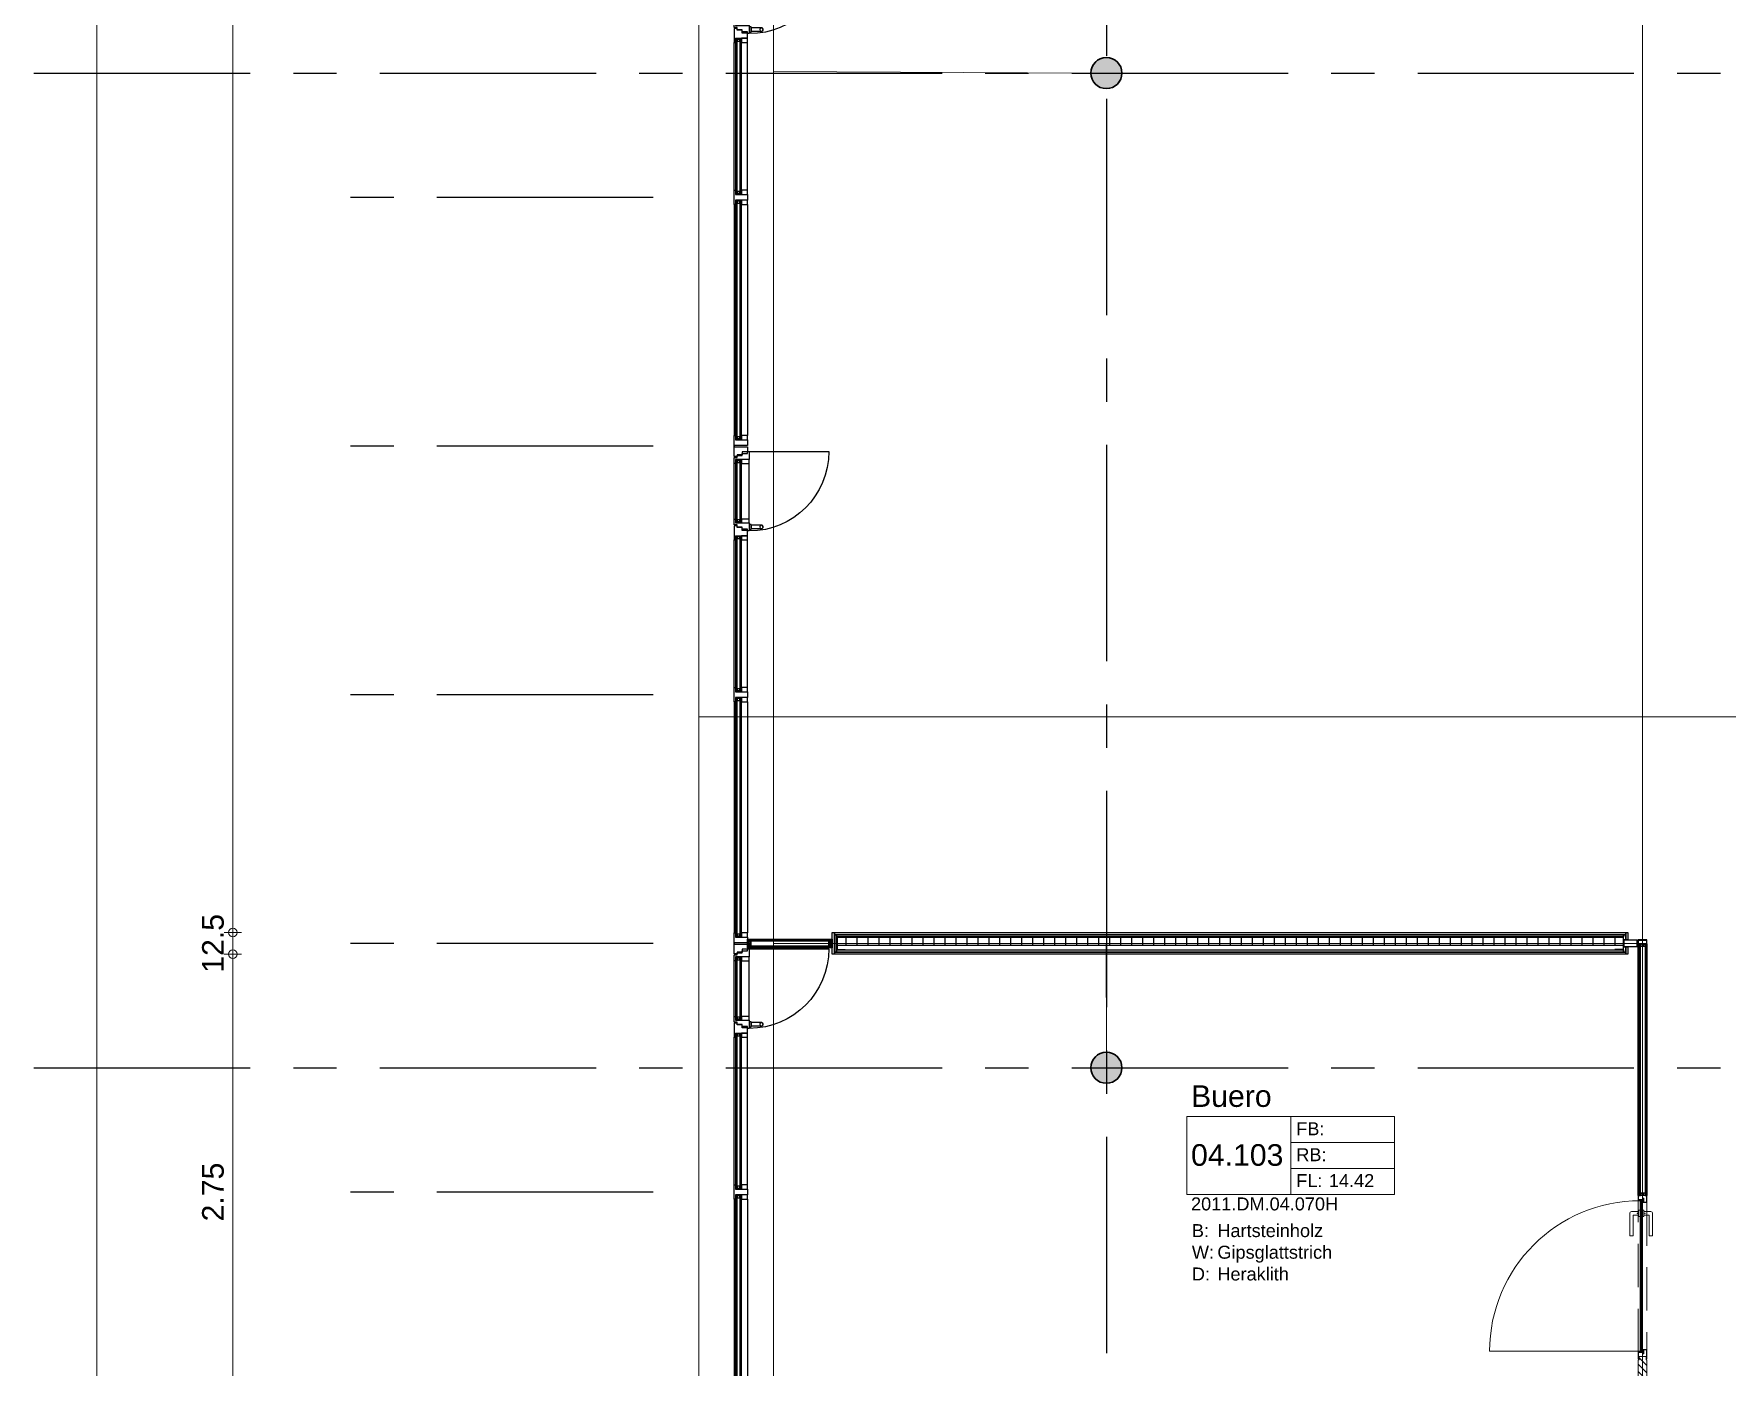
# Model space of a CAD drawing. Header units: millimetres. Extents: x -5 to 111, y -3 to 86.
# Drawn here: x 1.4 to 11.19, y 53.67 to 61.38 of the extents above; entities that cross this region are included whole.
import ezdxf

# ---------------------------------------------------------------- set-up
doc = ezdxf.new("R2010")
doc.units = ezdxf.units.MM
doc.linetypes.add('MITTE', pattern=[2, 1.25, -0.25, 0.25, -0.25])
doc.linetypes.add('STRICHLINIE2', pattern=[0.375, 0.25, -0.125])
for name, color, linetype, lineweight in [('A1------D-', 9, 'Continuous', 18), ('A1E00---E-', 3, 'MITTE', 25), ('A1E2----E-', 4, 'Continuous', 35), ('A1E5----E-', 3, 'Continuous', 25), ('A1M11---E-', 3, 'Continuous', 25), ('A1M11---H-', 5, 'Continuous', 25), ('A1M16---E-', 5, 'Continuous', 18), ('A1M62---E-', 5, 'Continuous', 18), ('A1Z21---E-', 210, 'Continuous', 18), ('A1Z23---E-', 214, 'Continuous', 18), ('A1Z29---T-', 5, 'Continuous', 18)]:
    doc.layers.add(name, color=color, linetype=linetype, lineweight=lineweight)
doc.layers.add('A1------H-', color=8, linetype='Continuous')
doc.styles.add('ARIAL', font='ARIAL.TTF')
doc.dimstyles.new('MST1_50m', dxfattribs={"dimtxt": 0.125, "dimasz": 0.05, "dimexe": 0.05, "dimexo": 0.1, "dimgap": 0.05, "dimtad": 1, "dimdec": 3, "dimzin": 9, "dimdsep": 46, "dimtxsty": 'ARIAL', "dimblk": 'ORIGIN', "dimcen": 0, "dimse1": 1, "dimse2": 1, "dimclrd": 256, "dimclre": 256, "dimclrt": 256, "dimadec": 0, "dimazin": 0, "dimtfac": 1, "dimtdec": 3, "dimtix": 1, "dimtmove": 0, "dimatfit": 3, "dimldrblk": 'ORIGIN', "dimfxl": 0, "dimlwd": -1, "dimlwe": -1, "dimarcsym": 0})

# ---------------------------------------------------------------- blocks, each defined once
blk = doc.blocks.new('Gruppe-352')
at = {"layer": 'A1E5----E-'}
blk.add_line((0.088, 0.031), (0.548, 0.031), dxfattribs=at)
blk.add_arc((0.088, 0.031), 0.46, 0, 90, dxfattribs=at)
blk = doc.blocks.new('Gruppe-353')
at = {"layer": 'A1E5----E-'}
blk.add_lwpolyline([(0.088, 0.4825), (0.098, 0.4825), (0.098, 0.4525), (0.088, 0.4525)], close=True, dxfattribs=at)
at = {"layer": 'A1E5----E-', "flags": 128}
blk.add_lwpolyline([(0.158, 0.4775, -0.414214), (0.168, 0.4675, -0.414214), (0.158, 0.4575), (0.098, 0.4575), (0.098, 0.4775), (0.158, 0.4775)], format="xyb", close=True, dxfattribs=at)
at = {"layer": 'A1E5----E-'}
blk.add_circle((0.158, 0.4675), 0.01, dxfattribs=at)
blk = doc.blocks.new('Fassaden Typ 1')
at = {"layer": 'A1E5----E-'}
for p, q in [((0, 1.478), (0, 2.814)), ((0.077, 1.478), (0.077, 2.814)), ((0, 1.396), (0, 0.543)), ((0.077, 1.396), (0.077, 0.543)), ((0, 0.422), (0, 0.1)), ((0.088, 0.422), (0.088, 0.1))]:
    blk.add_line(p, q, dxfattribs=at)
for points in [[(0.009, 2.839), (0.077, 2.839), (0.077, 2.871), (0.009, 2.871), (0, 2.871), (0, 2.814), (0.009, 2.814)], [(0.042, 2.839), (0.077, 2.839), (0.077, 2.814), (0.042, 2.814)], [(0.009, 2.832), (0.017, 2.832), (0.017, 1.46), (0.009, 1.46)], [(0.017, 2.832), (0.033, 2.832), (0.033, 2.822), (0.017, 2.822)], [(0.033, 2.832), (0.0375, 2.832), (0.0375, 1.46), (0.033, 1.46)], [(0.0375, 2.832), (0.042, 2.832), (0.042, 1.46), (0.0375, 1.46)], [(0.077, 1.421), (0.077, 1.453), (0.009, 1.453), (0.009, 1.478), (0, 1.478), (0, 1.396), (0.009, 1.396), (0.009, 1.421)], [(0.017, 1.47), (0.033, 1.47), (0.033, 1.46), (0.017, 1.46)], [(0.042, 1.478), (0.077, 1.478), (0.077, 1.453), (0.042, 1.453)], [(0.009, 1.414), (0.017, 1.414), (0.017, 0.525), (0.009, 0.525)], [(0.017, 1.414), (0.033, 1.414), (0.033, 1.404), (0.017, 1.404)], [(0.033, 1.414), (0.0375, 1.414), (0.0375, 0.525), (0.033, 0.525)], [(0.0375, 1.414), (0.042, 1.414), (0.042, 0.525), (0.0375, 0.525)], [(0.042, 1.421), (0.077, 1.421), (0.077, 1.396), (0.042, 1.396)], [(0.077, 0.518), (0.077, 0.488), (0.047, 0.488), (0.047, 0.471), (0.017, 0.471), (0.017, 0.461), (0, 0.461), (0, 0.543), (0.009, 0.543), (0.009, 0.518)], [(0.063, 0.444), (0.088, 0.444), (0.088, 0.491), (0.077, 0.491), (0.077, 0.4795), (0.047, 0.4795), (0.047, 0.468), (0.017, 0.468), (0.017, 0.456), (0, 0.456), (0, 0.422), (0.009, 0.422), (0.009, 0.444)], [(0.017, 0.535), (0.033, 0.535), (0.033, 0.525), (0.017, 0.525)], [(0.042, 0.543), (0.077, 0.543), (0.077, 0.518), (0.042, 0.518)], [(0.009, 0.437), (0.017, 0.437), (0.017, 0.085), (0.009, 0.085)], [(0.017, 0.437), (0.033, 0.437), (0.033, 0.427), (0.017, 0.427)], [(0.033, 0.437), (0.0375, 0.437), (0.0375, 0.085), (0.033, 0.085)], [(0.0375, 0.437), (0.042, 0.437), (0.042, 0.085), (0.0375, 0.085)], [(0.042, 0.444), (0.088, 0.444), (0.088, 0.422), (0.042, 0.422)], [(0.088, 0.031), (0.088, 0.078), (0.063, 0.078), (0.009, 0.078), (0.009, 0.1), (0, 0.1), (0, 0.066), (0.017, 0.066), (0.017, 0.054), (0.047, 0.054), (0.047, 0.0425), (0.077, 0.0425), (0.077, 0.031)], [(0.042, 0.1), (0.088, 0.1), (0.088, 0.078), (0.042, 0.078)], [(0, 0.061), (0, 0.004), (0.009, 0.004), (0.0366, 0.004), (0.077, 0.004), (0.077, 0.034), (0.047, 0.034), (0.047, 0.051), (0.017, 0.051), (0.017, 0.061)], [(0.017, 0.095), (0.033, 0.095), (0.033, 0.085), (0.017, 0.085)]]:
    blk.add_lwpolyline(points, close=True, dxfattribs=at)
for p in [(0, 2.875), (0, 0)]:
    blk.add_point(p, dxfattribs=at)
for name in ['Gruppe-352', 'Gruppe-353']:
    blk.add_blockref(name, (0, 0), dxfattribs=at)
blk = doc.blocks.new('Gruppe-371')
at = {"layer": 'A1E5----E-', "xscale": -1, "rotation": 180}
for p in [(-45.3524, 19.3251), (-45.3524, 16.4501), (-45.3524, 13.5751)]:
    blk.add_blockref('Fassaden Typ 1', p, dxfattribs=at)
blk = doc.blocks.new('_Origin')
at = {"color": 0, "linetype": 'ByBlock', "lineweight": -2}
blk.add_line((0, 0), (-1, 0), dxfattribs=at)
for points in [[(0, 0), (0, 1)], [(0, 0), (0, -1)]]:
    blk.add_lwpolyline(points)
blk.add_circle((0, 0), 0.5, dxfattribs=at)
blk = doc.blocks.new('*D270')
at = {"layer": 'A1------D-', "transparency": 16777216}
blk.add_line((2.5497, 53.3563), (2.5497, 56.0063), dxfattribs=at)
at = {"layer": 'Defpoints', "color": 0, "transparency": 16777216}
for p in [(2.5497, 56.0563), (6.015, 56.0563), (6.015, 53.3063)]:
    blk.add_point(p, dxfattribs=at)
at = {"layer": 'A1------D-', "transparency": 16777216, "xscale": 0.05, "yscale": 0.05, "zscale": 0.05}
for p, rotation in [((2.5497, 56.0563), 90), ((2.5497, 53.3063), 270)]:
    blk.add_blockref('_Origin', p, dxfattribs=dict(at, rotation=rotation))
at = {"layer": 'A1------D-', "transparency": 16777216, "insert": (2.4359, 54.6813), "char_height": 0.125, "attachment_point": 5, "rotation": 90, "style": 'ARIAL'}
blk.add_mtext('2.75', dxfattribs=at)
blk = doc.blocks.new('*D271')
at = {"layer": 'A1------D-', "transparency": 16777216}
for p, q in [((2.5497, 56.2313), (2.5497, 56.2813)), ((2.5497, 56.0563), (2.5497, 56.1813)), ((2.5497, 56.0063), (2.5497, 55.9562))]:
    blk.add_line(p, q, dxfattribs=at)
at = {"layer": 'Defpoints', "color": 0, "transparency": 16777216}
for p in [(2.5497, 56.1813), (6.015, 56.1813), (6.015, 56.0563)]:
    blk.add_point(p, dxfattribs=at)
at = {"layer": 'A1------D-', "transparency": 16777216, "xscale": 0.05, "yscale": 0.05, "zscale": 0.05}
for p, rotation in [((2.5497, 56.1813), 270), ((2.5497, 56.0563), 90)]:
    blk.add_blockref('_Origin', p, dxfattribs=dict(at, rotation=rotation))
at = {"layer": 'A1------D-', "transparency": 16777216, "insert": (2.4359, 56.1188), "char_height": 0.125, "attachment_point": 5, "rotation": 90, "style": 'ARIAL'}
blk.add_mtext('12.5', dxfattribs=at)
blk = doc.blocks.new('*D272')
at = {"layer": 'A1------D-', "transparency": 16777216}
blk.add_line((2.5497, 56.2313), (2.5497, 74.575), dxfattribs=at)
at = {"layer": 'Defpoints', "color": 0, "transparency": 16777216}
for p in [(2.5497, 74.625), (5.675, 74.625), (6.015, 56.1813)]:
    blk.add_point(p, dxfattribs=at)
at = {"layer": 'A1------D-', "transparency": 16777216, "xscale": 0.05, "yscale": 0.05, "zscale": 0.05}
for p, rotation in [((2.5497, 74.625), 90), ((2.5497, 56.1813), 270)]:
    blk.add_blockref('_Origin', p, dxfattribs=dict(at, rotation=rotation))
at = {"layer": 'A1------D-', "transparency": 16777216, "insert": (2.4359, 65.4031), "char_height": 0.125, "attachment_point": 5, "rotation": 90, "style": 'ARIAL'}
blk.add_mtext('18.444', dxfattribs=at)
blk = doc.blocks.new('*D274')
at = {"layer": 'A1------D-', "transparency": 16777216}
blk.add_line((1.7632, 8.2), (1.7632, 75.005), dxfattribs=at)
at = {"layer": 'Defpoints', "color": 0, "transparency": 16777216}
for p in [(1.7632, 75.055), (5.245, 75.055), (5.245, 8.15)]:
    blk.add_point(p, dxfattribs=at)
at = {"layer": 'A1------D-', "transparency": 16777216, "xscale": 0.05, "yscale": 0.05, "zscale": 0.05}
for p, rotation in [((1.7632, 75.055), 90), ((1.7632, 8.15), 270)]:
    blk.add_blockref('_Origin', p, dxfattribs=dict(at, rotation=rotation))
at = {"layer": 'A1------D-', "transparency": 16777216, "insert": (1.6494, 41.6025), "char_height": 0.125, "attachment_point": 5, "rotation": 90, "style": 'ARIAL'}
blk.add_mtext('66.905', dxfattribs=at)
blk = doc.blocks.new('bbl-raumstempel')
for points in [[(0, 0), (0, -0.45), (1.2, -0.45), (1.2, 0), (0, 0)], [(0.6, -0.45), (0.6, 0)], [(0.6, -0.15), (1.2, -0.15)], [(0.6, -0.3), (1.2, -0.3)], [(1.2, -0.3), (1.2, -0.45)]]:
    blk.add_lwpolyline(points)
at = {"style": 'ARIAL'}
for s, p in [('FB:', (0.6318, -0.1083)), ('RB:', (0.6318, -0.2583)), ('FL:', (0.6318, -0.4083)), ('B:', (0.0282, -0.6971)), ('W:', (0.0282, -0.8221)), ('D:', (0.0282, -0.9478))]:
    blk.add_text(s, height=0.075, dxfattribs=at).set_placement(p)
for tag, p, height in [('RAUMBEZ', (0.0233, 0.0555), 0.125), ('FB', (0.8201, -0.1083), 0.075), ('RNR1', (0.0233, -0.285), 0.125), ('RB', (0.8201, -0.2583), 0.075), ('FLAECHE', (0.8201, -0.4083), 0.075), ('RNR2', (0.0233, -0.5428), 0.075), ('B', (0.1756, -0.6971), 0.075), ('W', (0.1756, -0.8221), 0.075), ('D', (0.1756, -0.9478), 0.075)]:
    blk.add_attdef(tag, p, '', height=height, dxfattribs=at)
blk = doc.blocks.new('2011.DM.04.070H', base_point=(6.015, 53.2438))
at = {"layer": 'A1Z21---E-'}
blk.add_lwpolyline([(6.015, 53.2438), (5.675, 53.2438), (5.675, 56.119), (5.995, 56.119), (7.5996, 56.119), (7.6, 55.49), (7.5646, 55.4827), (7.5375, 55.4647), (7.5184, 55.4379), (7.51, 55.4), (7.5159, 55.3678), (7.5355, 55.3372), (7.5656, 55.3168), (7.6, 55.31), (7.6363, 55.3176), (7.6637, 55.3364), (7.6843, 55.3685), (7.69, 55.4), (7.6831, 55.4346), (7.6623, 55.4649), (7.6339, 55.4834), (7.6, 55.49), (7.5996, 56.119), (10.6996, 56.119), (10.6996, 53.2438)], close=True, dxfattribs=at)
at = {"layer": 'A1Z21---E-', "style": 'ARIAL', "flags": 1}
blk.add_attdef('C_NUMBER', (6.015, 53.2438), '', height=10, dxfattribs=at)
blk = doc.blocks.new('2011.DM.04.071H', base_point=(10.6996, 56.119))
at = {"layer": 'A1Z21---E-'}
blk.add_lwpolyline([(10.6996, 69.0562), (10.6996, 56.119), (10.6996, 56.119), (5.675, 56.119), (5.675, 61.1586), (7.51, 61.15), (7.5174, 61.1142), (7.5352, 61.0876), (7.562, 61.0684), (7.6, 61.06), (7.6361, 61.0676), (7.6629, 61.0857), (7.6826, 61.1143), (7.69, 61.15), (7.6812, 61.1889), (7.6623, 61.215), (7.6325, 61.2339), (7.6, 61.24), (7.5655, 61.2331), (7.5391, 61.2162), (7.5162, 61.1828), (7.51, 61.15), (5.675, 61.1586), (5.675, 66.904)], dxfattribs=at)
at = {"layer": 'A1Z21---E-', "style": 'ARIAL', "flags": 1}
blk.add_attdef('C_NUMBER', (10.6996, 56.119), '', height=10, dxfattribs=at)
blk = doc.blocks.new('Gruppe-13')
at = {"layer": 'A1M16---E-', "linetype": 'Continuous', "lineweight": 5}
h = blk.add_hatch(dxfattribs=at)
h.set_pattern_fill('HARTHOLZ', color=256, style=0, pattern_type=2)
h.set_pattern_definition([(45, (0, 0), (-0.084853, 0.084853), []), (45, (-0.02121, 0.02121), (-0.084853, 0.084853), []), (45, (-0.04243, 0.04243), (-0.084853, 0.084853), [])])
h.paths.add_polyline_path([(-0.43355, -0.22875), (-0.39355, -0.22875), (-0.39355, -0.24875), (-0.38855, -0.24875), (-0.38855, -0.71625), (-0.43855, -0.71625), (-0.43855, -0.24875), (-0.43355, -0.24875)])
at = {"layer": 'A1M16---E-', "linetype": 'Continuous', "lineweight": 9}
blk.add_lwpolyline([(-0.43355, -0.22875), (-0.39355, -0.22875), (-0.39355, -0.24875), (-0.38855, -0.24875), (-0.38855, -0.71625), (-0.43855, -0.71625), (-0.43855, -0.24875), (-0.43355, -0.24875)], close=True, dxfattribs=at)
blk = doc.blocks.new('Gruppe-14')
at = {"layer": 'A1M16---E-', "linetype": 'Continuous', "lineweight": 0}
for points in [[(-0.4126, 0.6863), (-0.4126, 0.6783), (-0.3906, 0.6783), (-0.3906, 0.7163), (-0.3886, 0.7163), (-0.3886, 0.6763), (-0.4146, 0.6763), (-0.4146, 0.6843), (-0.4186, 0.6843), (-0.4186, 0.6613), (-0.4386, 0.6613), (-0.4386, 0.7163), (-0.4366, 0.7163), (-0.4366, 0.6633), (-0.4206, 0.6633), (-0.4206, 0.6863)], [(-0.4116, 0.6713), (-0.4056, 0.6713), (-0.4056, -0.1988), (-0.4116, -0.1988)], [(-0.405, 0.6713), (-0.399, 0.6713), (-0.399, -0.1988), (-0.405, -0.1988)], [(-0.4126, -0.2137), (-0.4126, -0.2057), (-0.3906, -0.2057), (-0.3906, -0.2437), (-0.3886, -0.2437), (-0.3886, -0.2037), (-0.4146, -0.2037), (-0.4146, -0.2117), (-0.4186, -0.2117), (-0.4186, -0.1888), (-0.4386, -0.1888), (-0.4386, -0.2437), (-0.4366, -0.2437), (-0.4366, -0.1908), (-0.4206, -0.1908), (-0.4206, -0.2137)]]:
    blk.add_hatch(color=256, dxfattribs=at).paths.add_polyline_path(points)
at = {"layer": 'A1M16---E-', "linetype": 'STRICHLINIE2', "lineweight": 9}
for p, q in [((-0.4386, 0.6613), (-0.4386, -0.1888)), ((-0.3886, -0.2037), (-0.3886, 0.6763))]:
    blk.add_line(p, q, dxfattribs=at)
at = {"layer": 'A1M16---E-', "linetype": 'Continuous', "lineweight": 9}
blk.add_line((-0.399, -0.1988), (0.4711, -0.1988), dxfattribs=at)
for points in [[(-0.4126, 0.6863), (-0.4126, 0.6783), (-0.3906, 0.6783), (-0.3906, 0.7163), (-0.3886, 0.7163), (-0.3886, 0.6763), (-0.4146, 0.6763), (-0.4146, 0.6843), (-0.4186, 0.6843), (-0.4186, 0.6613), (-0.4386, 0.6613), (-0.4386, 0.7163), (-0.4366, 0.7163), (-0.4366, 0.6633), (-0.4206, 0.6633), (-0.4206, 0.6863)], [(-0.3906, 0.7013), (-0.4366, 0.7013), (-0.4366, 0.6633), (-0.4206, 0.6633), (-0.4206, 0.6863), (-0.4126, 0.6863), (-0.4126, 0.6783), (-0.3906, 0.6783)], [(-0.4186, 0.6843), (-0.4146, 0.6843), (-0.4146, 0.6613), (-0.4186, 0.6613)], [(-0.4116, 0.6713), (-0.4056, 0.6713), (-0.4056, -0.1988), (-0.4116, -0.1988)], [(-0.4116, 0.6032), (-0.399, 0.6032), (-0.399, 0.5932), (-0.4116, 0.5932)], [(-0.405, 0.6713), (-0.399, 0.6713), (-0.399, -0.1988), (-0.405, -0.1988)], [(-0.4126, -0.2137), (-0.4126, -0.2057), (-0.3906, -0.2057), (-0.3906, -0.2437), (-0.3886, -0.2437), (-0.3886, -0.2037), (-0.4146, -0.2037), (-0.4146, -0.2117), (-0.4186, -0.2117), (-0.4186, -0.1888), (-0.4386, -0.1888), (-0.4386, -0.2437), (-0.4366, -0.2437), (-0.4366, -0.1908), (-0.4206, -0.1908), (-0.4206, -0.2137)], [(-0.3906, -0.2288), (-0.4366, -0.2288), (-0.4366, -0.1908), (-0.4206, -0.1908), (-0.4206, -0.2137), (-0.4126, -0.2137), (-0.4126, -0.2057), (-0.3906, -0.2057)], [(-0.4186, -0.1888), (-0.4146, -0.1888), (-0.4146, -0.2117), (-0.4186, -0.2117)], [(-0.4366, -0.2288), (-0.4336, -0.2288), (-0.4336, -0.2437), (-0.4366, -0.2437)], [(-0.3936, -0.2288), (-0.3906, -0.2288), (-0.3906, -0.2437), (-0.3936, -0.2437)]]:
    blk.add_lwpolyline(points, close=True, dxfattribs=at)
at = {"layer": 'A1M16---E-', "linetype": 'Continuous', "lineweight": 9, "flags": 128}
for points in [[(-0.4711, 0.5982, -0.414214), (-0.4611, 0.6082), (-0.4211, 0.6082), (-0.4211, 0.5882), (-0.4461, 0.5882, 0.414214), (-0.4511, 0.5832), (-0.4511, 0.4682), (-0.4711, 0.4682)], [(-0.4116, 0.6167), (-0.4116, 0.5797), (-0.4191, 0.5797, -0.414214), (-0.4211, 0.5817), (-0.4211, 0.6147, -0.414214), (-0.4191, 0.6167)], [(-0.399, 0.6167), (-0.399, 0.5797), (-0.3915, 0.5797, 0.414214), (-0.3895, 0.5817), (-0.3895, 0.6147, 0.414214), (-0.3915, 0.6167)], [(-0.3395, 0.5982, 0.414214), (-0.3495, 0.6082), (-0.3895, 0.6082), (-0.3895, 0.5882), (-0.3645, 0.5882, -0.414214), (-0.3595, 0.5832), (-0.3595, 0.4682), (-0.3395, 0.4682)]]:
    blk.add_lwpolyline(points, format="xyb", close=True, dxfattribs=at)
at = {"layer": 'A1M16---E-', "linetype": 'Continuous', "lineweight": 9}
for centre in [(-0.4271, 0.5982), (-0.3835, 0.5982)]:
    blk.add_circle(centre, 0.001, dxfattribs=at)
blk.add_arc((-0.399, -0.1988), 0.87, 0, 90, dxfattribs=at)
at = {"layer": 'A1M16---E-'}
blk.add_blockref('Gruppe-13', (0, 0), dxfattribs=at)
blk = doc.blocks.new('2011.DM.04.067V', base_point=(15.1828, 60.53))
at = {"layer": 'A1Z21---E-'}
blk.add_lwpolyline([(10.6996, 69.0562), (10.6996, 50.37), (10.725, 50.37), (10.725, 49.8), (12.5775, 49.8)], dxfattribs=at)
at = {"layer": 'A1Z21---E-', "style": 'ARIAL', "flags": 1}
blk.add_attdef('C_NUMBER', (15.1828, 60.53), '', height=10, dxfattribs=at)

msp = doc.modelspace()

# ---------------------------------------------------------------- hatches: boundary and pattern name
at = {"layer": 'A1------H-'}
h = msp.add_hatch(color=256, dxfattribs=at)
edge = h.paths.add_edge_path()
edge.add_arc((7.6, 61.15), 0.09, 0, 360)
h = msp.add_hatch(color=256, dxfattribs=at)
edge = h.paths.add_edge_path()
edge.add_arc((7.6, 61.15), 0.09, 0, 360)
h = msp.add_hatch(color=256, dxfattribs=at)
edge = h.paths.add_edge_path()
edge.add_arc((7.6, 55.4), 0.09, 0, 360)
h = msp.add_hatch(color=256, dxfattribs=at)
edge = h.paths.add_edge_path()
edge.add_arc((7.6, 55.4), 0.09, 0, 360)
at = {"layer": 'A1M11---H-'}
h = msp.add_hatch(dxfattribs=at)
h.set_pattern_fill('ANSI31', color=256, scale=0.02, angle=45, style=0)
h.paths.add_polyline_path([(6.043, 56.154), (10.587, 56.154), (10.587, 56.107), (6.043, 56.107)])

# ---------------------------------------------------------------- linework, layer by layer
at = {"layer": 'A1E00---E-'}
for p, q in [((7.6, 79), (7.6, 14.9776)), ((1.4, 61.15), (89.8, 61.15)), ((4.98, 60.4313), (3.2, 60.4313)), ((4.98, 58.9938), (3.2, 58.9938)), ((4.98, 57.5563), (3.2, 57.5563)), ((4.98, 56.1188), (3.2, 56.1188)), ((1.4, 55.4), (89.8, 55.4)), ((4.98, 54.6813), (3.2, 54.6813))]:
    msp.add_line(p, q, dxfattribs=at)
at = {"layer": 'A1E2----E-'}
for centre in [(7.6, 61.15), (7.6, 61.15), (7.6, 55.4), (7.6, 55.4)]:
    msp.add_circle(centre, 0.09, dxfattribs=at)
at = {"layer": 'A1M11---E-'}
for p, q in [((5.545, 56.1313), (5.53, 56.1043)), ((5.545, 56.1043), (5.53, 56.1313)), ((5.995, 56.1313), (6.01, 56.1043)), ((5.995, 56.1043), (6.01, 56.1313)), ((10.6875, 56.1013), (10.7145, 56.1163)), ((10.7145, 56.1013), (10.6875, 56.1163)), ((10.6875, 54.6763), (10.7145, 54.6613)), ((10.7145, 54.6763), (10.6875, 54.6613))]:
    msp.add_line(p, q, dxfattribs=at)
for points in [[(5.525, 56.1437), (6.015, 56.1437), (6.015, 56.1418), (5.525, 56.1418)], [(5.525, 56.1418), (6.015, 56.1418), (6.015, 56.0958), (5.525, 56.0958)], [(5.525, 56.1392), (5.53, 56.1392), (5.53, 56.0983), (5.525, 56.0983)], [(5.525, 56.0958), (6.015, 56.0958), (6.015, 56.0938), (5.525, 56.0938)], [(5.53, 56.1392), (6.01, 56.1392), (6.01, 56.1313), (5.53, 56.1313)], [(5.53, 56.1313), (5.545, 56.1313), (5.545, 56.1043), (5.53, 56.1043)], [(5.53, 56.1043), (6.01, 56.1043), (6.01, 56.0983), (5.53, 56.0983)], [(5.995, 56.1313), (6.01, 56.1313), (6.01, 56.1043), (5.995, 56.1043)], [(6.01, 56.1392), (6.015, 56.1392), (6.015, 56.0983), (6.01, 56.0983)], [(6.015, 56.1813), (6.0275, 56.1813), (6.0275, 56.0563), (6.015, 56.0563)], [(6.0275, 56.1813), (10.6025, 56.1813), (10.6025, 56.1688), (6.0275, 56.1688)], [(6.0275, 56.1688), (6.04, 56.1688), (6.04, 56.0688), (6.0275, 56.0688)], [(6.04, 56.1688), (10.59, 56.1688), (10.59, 56.1563), (6.04, 56.1563)], [(6.09, 56.0812), (6.04, 56.0812), (6.04, 56.1563), (6.09, 56.1563), (6.09, 56.154), (6.043, 56.154), (6.043, 56.0835), (6.09, 56.0835)], [(6.043, 56.154), (10.587, 56.154), (10.587, 56.107), (6.043, 56.107)], [(10.54, 56.0812), (10.59, 56.0812), (10.59, 56.1563), (10.54, 56.1563), (10.54, 56.154), (10.587, 56.154), (10.587, 56.0835), (10.54, 56.0835)], [(10.59, 56.1688), (10.6025, 56.1688), (10.6025, 56.1388), (10.59, 56.1388)], [(10.59, 56.1388), (10.6415, 56.1388), (10.6625, 56.1388), (10.67, 56.1388), (10.67, 56.0988), (10.6625, 56.0988), (10.6415, 56.0988), (10.59, 56.0988)], [(10.59, 56.0988), (10.6025, 56.0988), (10.6025, 56.0688), (10.59, 56.0688)], [(10.6415, 56.1368), (10.592, 56.1368), (10.592, 56.1008), (10.6415, 56.1008), (10.6625, 56.1008), (10.668, 56.1008), (10.668, 56.1368), (10.6625, 56.1368)], [(10.6025, 56.1813), (10.615, 56.1813), (10.615, 56.1388), (10.6025, 56.1388)], [(10.6025, 56.0988), (10.615, 56.0988), (10.615, 56.0563), (10.6025, 56.0563)], [(10.723, 56.1368), (10.723, 56.0988), (10.725, 56.0988), (10.725, 56.1388), (10.675, 56.1388), (10.675, 56.0988), (10.677, 56.0988), (10.677, 56.1368)], [(10.675, 56.1163), (10.677, 56.1163), (10.677, 54.6613), (10.675, 54.6613)], [(10.677, 56.1368), (10.723, 56.1368), (10.723, 56.1163), (10.677, 56.1163)], [(10.677, 56.1163), (10.723, 56.1163), (10.723, 54.6613), (10.677, 54.6613)], [(10.6795, 54.6613), (10.6875, 54.6613), (10.6875, 56.1163), (10.6795, 56.1163)], [(10.6875, 56.1163), (10.7145, 56.1163), (10.7145, 56.1013), (10.6875, 56.1013)], [(10.7145, 54.6613), (10.7205, 54.6613), (10.7205, 56.1163), (10.7145, 56.1163)], [(10.723, 56.1163), (10.725, 56.1163), (10.725, 54.6613), (10.723, 54.6613)], [(6.0275, 56.0688), (10.6025, 56.0688), (10.6025, 56.0563), (6.0275, 56.0563)], [(6.04, 56.0812), (10.59, 56.0812), (10.59, 56.0688), (6.04, 56.0688)], [(10.6875, 54.6763), (10.7145, 54.6763), (10.7145, 54.6613), (10.6875, 54.6613)]]:
    msp.add_lwpolyline(points, close=True, dxfattribs=at)
at = {"layer": 'A1M62---E-'}
for p, q in [((5.245, 75.055), (5.245, 8.15)), ((5.675, 74.625), (5.675, 18.775))]:
    msp.add_line(p, q, dxfattribs=at)
at = {"layer": 'A1Z23---E-'}
for points in [[(5.245, 75.055), (5.245, 57.4277), (24.77, 57.4277)], [(24.77, 57.4277), (5.245, 57.4277), (5.245, 46.5598), (7.9, 46.5598), (7.9, 47.65), (10.915, 47.65), (10.915, 45.9), (7.9, 45.9), (7.9, 46.5598), (5.245, 46.5598), (5.245, 8.15)]]:
    msp.add_lwpolyline(points, dxfattribs=at)

# ---------------------------------------------------------------- block references
at = {"layer": 'A1E5----E-'}
msp.add_blockref('Gruppe-371', (50.8004, 42.5436), dxfattribs=at)
at = {"layer": 'A1M16---E-', "extrusion": (0, 0, -1), "zscale": -1}
msp.add_blockref('Gruppe-14', (-10.2864, 53.96), dxfattribs=at)
at = {"layer": 'A1Z21---E-'}
for name, p in [('2011.DM.04.071H', (10.6996, 56.119)), ('2011.DM.04.067V', (15.1828, 60.53)), ('2011.DM.04.070H', (6.015, 53.2438))]:
    msp.add_blockref(name, p, dxfattribs=at)
at = {"layer": 'A1Z29---T-'}
msp.add_blockref('bbl-raumstempel', (8.0661, 55.118), dxfattribs=at).add_auto_attribs({'FLAECHE': '14.42', 'RAUMBEZ': 'Buero', 'RNR1': '04.103', 'RNR2': '2011.DM.04.070H', 'B': 'Hartsteinholz', 'W': 'Gipsglattstrich', 'D': 'Heraklith'})

# ---------------------------------------------------------------- dimensions: what is measured, and where the dimension line sits
at = {"layer": 'A1------D-'}
for base, p1, p2, picture, middle in [((1.7632, 75.055), (5.245, 8.15), (5.245, 75.055), '*D274', (1.6494, 41.6025)), ((2.5497, 74.625), (6.015, 56.1813), (5.675, 74.625), '*D272', (2.4359, 65.4031)), ((2.5497, 56.0563), (6.015, 53.3063), (6.015, 56.0563), '*D270', (2.4359, 54.6813))]:
    dim = msp.add_linear_dim(base=base, p1=p1, p2=p2, angle=90, dimstyle='MST1_50m', dxfattribs=at)
    dim.commit()
    dim.dimension.update_dxf_attribs({"geometry": picture, "text_midpoint": middle})
dim = msp.add_linear_dim(base=(2.5497, 56.1813), p1=(6.015, 56.0563), p2=(6.015, 56.1813), angle=90, dimstyle='MST1_50m', override={"dimdec": 1, "dimlfac": 100, "dimtdec": 1, "dimtmove": 1}, dxfattribs=at)
dim.commit()
dim.dimension.update_dxf_attribs({"geometry": '*D271', "text_midpoint": (2.4359, 56.1188)})

doc.saveas('drawing.dxf')
